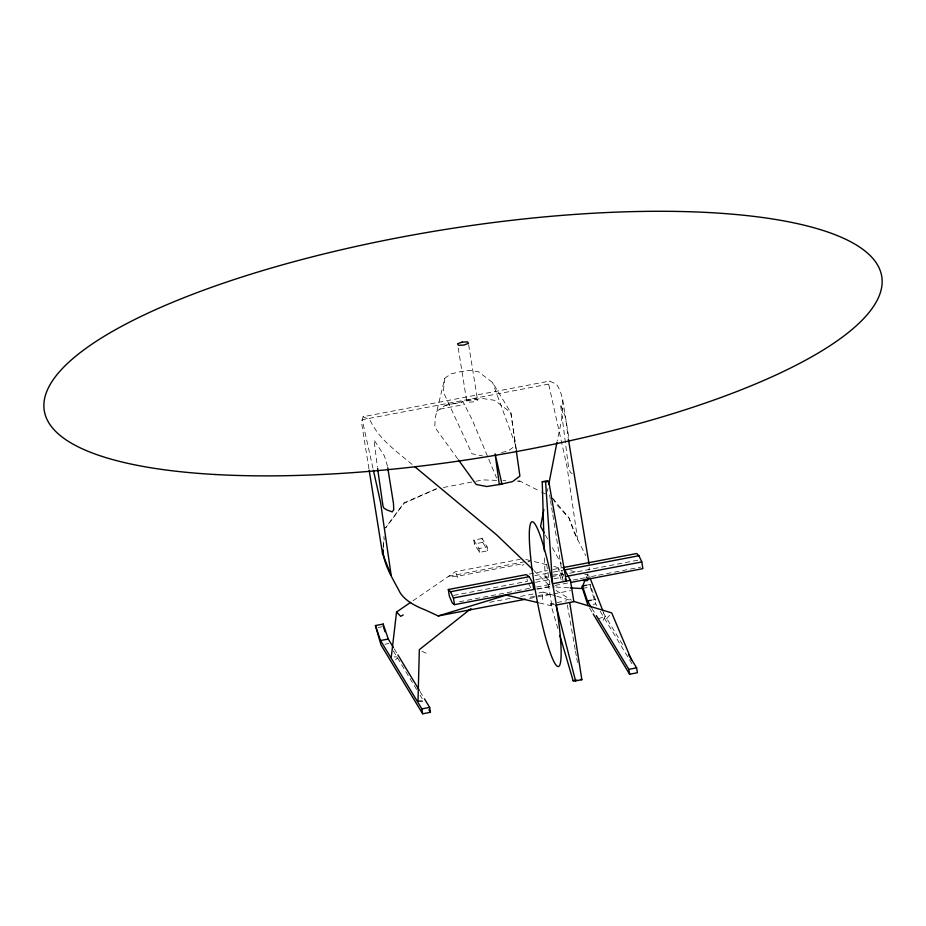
<?xml version="1.0" encoding="UTF-8"?>
<svg xmlns="http://www.w3.org/2000/svg" width="926" height="926" viewBox="0 0 926 926"><rect width="100%" height="100%" fill="white"/><g stroke="black" fill="none" stroke-linecap="round" stroke-linejoin="round"><path stroke-width="0.69" stroke-dasharray="4.63 3.47" d="M368.942 468.764L361.464 422.082L363.119 416.723L549.581 381.084L556.318 384.14C568.46 401.305 560.67 422.256 557.255 440.822M383.156 546.421L384.024 536.339M383.179 548.088L384.302 538.411M547.405 491.312L547.949 488.511M516.291 449.596L510.839 412.626L492.586 382.554L478.568 371.801L469.366 370.388L459.99 371.777L450.997 373.907L444.758 378.271L435.208 417.869L434.78 427.164L457.594 458.729M444.758 378.271L443.299 391.976L471.982 453.775L482.492 455.87M555.496 595.846L543.157 592.108L542.335 595.453L542.775 599.458M552.672 498.292L569.004 517.97L577.674 539.87L567.059 466.924L548.655 384.105L549.581 381.084M603.15 620.443L605.014 616.299L603.463 612.329M606.484 618.776L611.727 612.908M395.587 659.902L397.393 657.911M436.54 411.468L445.267 405.368L462.896 401.571L481.856 398.377L494.727 400.345L510.839 412.626L516.083 449.295M413.008 600.742L455.326 571.701L520.169 559.304M527.947 561.908L530.471 560.635L526.234 561.445M436.377 488.847L403.979 503.327L385.494 528.017L403.921 502.922L436.366 488.812M598.358 618.892L605.014 616.299M466.658 400.692L471.218 399.002L476.67 398.782L477.573 400.264L473.012 401.953L467.549 402.173L466.658 400.692L458 346.648M522.044 565.196L523.699 564.652M482.064 538.515L473.823 540.101L474.436 543.944L479.541 552.382L487.782 550.796L487.169 546.953L482.064 538.515L482.689 542.37L487.782 550.796M482.689 542.37L474.436 543.944M550.739 594.399L542.474 594.862L526.94 597.826M501.545 452.49L507.957 451.101L515.713 445.418L492.586 382.554M548.655 384.105L362.182 419.744L373.097 468.88M445.267 405.368L463.081 401.965L472.329 419.987L496.556 477.932M439.85 409.165L464.377 404.465M443.438 487.493L474.506 481.52M475.929 481.277L482.99 479.899L497.216 480.386M473.823 540.101L478.916 548.528L487.169 546.953M524.822 561.712L448.659 576.273L457.178 576.296L523.572 563.61M529.128 574.074L547.37 570.59M552.984 569.513L561.445 567.904M534.823 575.625L551.746 572.395M553.146 572.118L563.008 570.231M544.511 557.973L545.067 576.678L551.664 575.416M552.984 575.162L562.209 573.391L563.969 576.701M453.636 595.406L527.392 581.308L526.535 575.949M535.807 579.699L563.934 574.317M569.617 573.229L637.771 560.207L637.343 557.533M535.529 582.28L552.521 579.028M553.945 578.75L562.441 577.13L563.297 582.477M533.897 570.601L548.423 584.538L551.178 584.005M459.377 601.773L515.562 591.031M516.963 590.765L529.603 588.346M536.652 587.003L550.739 584.306M573.263 580L578.889 578.924M580.301 578.657L584.514 577.847M585.926 577.581L590.14 576.771M591.54 576.504L597.166 575.428M598.578 575.162L640.746 567.106M536.594 588.959L553.598 585.718M555.01 585.44L569.177 582.732M537.45 589.168L550.229 586.725L554.512 586.968M489.588 602.34L510.735 598.3M520.597 596.413L533.283 593.994M538.932 592.918L543.157 592.108M586.262 585.255L590.151 584.503L595.244 599.469L597.467 603.139M378.144 627.492L382.033 626.752M529.672 598.428L570.497 590.661M582.512 588.427L590.29 586.945L590.151 584.503M557.857 628.546L550.611 603.81L566.596 600.754M539.407 602.965L551.85 605.905L554.593 605.384M592.652 599.967L595.244 599.469M384.915 644.23L388.804 643.489M593.172 604.423L595.765 603.926L597.258 606.391M394.094 656.916L396.895 656.916M518.525 481.115L519.995 481.15L540.321 491.417M502.887 480.594L505.758 480.675M517.148 481.057L519.995 481.15M555.936 587.049L568.784 587.79M550.611 603.81L554.628 604.794M525.794 559.466L528.607 560.172M534.221 561.573L546.849 564.733M553.864 566.492L560.878 568.24M570.705 570.694L576.319 572.106M584.746 574.213L588.959 575.254M556.873 596.263L571.955 600.847M421.839 651.302L426.342 653.212M363.119 416.723L369.856 419.791C378.908 439.537 397.52 451.981 413.563 465.685M541.594 492.065L545.414 493.986M556.132 590.464L571.481 600.198M572.21 473.626L570.323 472.41L568.39 466.067L560.485 404.176L565.601 417.638L568.147 437.674M457.814 577.477L455.326 571.701M545.067 576.678L549.743 581.088M552.556 498.362L557.29 505.341L569.004 517.97L574.247 532.682L585.718 555.612M603.37 612.908L624.055 647.1M600.222 611.299L632.192 664.139M591.899 608.289L595.592 614.389M589.468 607.873L592.443 612.792M394.187 648.802L397.15 653.687M420.045 691.537L423.738 697.648M393.261 650.862L417.047 690.194M420.022 695.102L422.256 698.794M545.426 535.159L547.509 538.932M552.371 547.706L561.399 564.015M528.596 583.565L531.003 588.079M562.441 577.13L558.598 568.448L559.674 575.127L562.024 582.153M590.29 586.945L595.765 603.926M387.543 466.322L384.417 455.974L374.011 439.815L377.391 466.924M567.337 604.967L575.254 649.89M575.497 651.291L576.493 656.904M576.736 658.305L577.488 662.518M562.753 399.812L568.761 437.315M549.616 495.005L550.299 499.276M550.53 500.7L551.445 506.406M551.676 507.83L552.59 513.536M552.822 514.96L562.209 573.391M546.629 564.27L550.229 586.725M548.423 584.538L551.85 605.905M468.683 344.796L477.573 400.264M478.916 548.528L479.541 552.382M589.225 567.488A247.589 67.413 -9.1 0 1 588.948 570.034M587.929 573.935A247.589 67.413 -9.1 0 1 585.406 579.271"/><path stroke-width="1.39" d="M525.459 599.238L438.195 615.952L425.15 609.91A247.589 67.413 -9.1 0 1 399.893 592.327C393.006 578.831 383.376 564.652 382.901 549.303M373.41 470.281L380.586 502.575L391.2 575.509L382.531 553.621L382.855 550.854M391.304 656.916L396.548 612.04L410.658 602.351M543.84 509.555L540.564 526.385L544.037 532.658M548.771 484.298L556.977 442.223M588.253 577.94L587.547 580.614L583.334 580.509M585.406 579.271L581.632 588.542L570.208 587.883M470.998 608.613L419.328 649.682L418.008 701.063L422.268 701.179M403.204 614.945L400.692 616.334L396.548 612.04M438.195 615.952L506.221 595.129L538.018 602.641M544.291 550.773L542.242 481.717L547.324 480.744L548.771 481.601L566.295 581.123L565.138 578.912M542.242 481.717L548.771 481.601M448.311 589.526L526.315 574.618L529.186 576.701L532.693 582.813L533.77 589.503L454.481 604.655L452.363 603.115L449.376 596.217L448.311 589.526L450.534 591.737L453.416 597.976L454.481 604.655M562.858 567.626L636.694 553.516L638.928 555.727L641.799 561.955L642.875 568.645L570.601 582.466M450.534 591.737L529.186 576.701M564.42 569.965L638.928 555.727M453.416 597.976L532.693 582.813M566.689 576.319L641.799 561.955M569.721 602.49L581.864 679.684L575.567 680.888L555.97 605.118L573.854 601.703L570.428 580.324L552.544 583.75L545.611 482.214M424.478 698.864L429.652 707.418L430.428 712.314L422.65 713.796L381.026 644.982L375.412 625.559L383.19 624.066L388.283 639.033L393.446 647.587M587.987 605.419L582.512 588.427L582.373 585.996L586.262 585.255M375.412 625.559L380.505 640.526L388.283 639.033M582.373 585.996L587.466 600.962L591.355 600.21M380.505 640.526L421.862 708.899L429.652 707.418M596.332 615.616L628.835 669.336L636.613 667.854L637.401 672.751L629.622 674.232L593.196 614.019M559.86 635.41L573.148 680.76L576.794 680.066M469.285 609.968L470.2 609.84M573.148 680.76L575.567 680.888M580.452 679.36L581.864 679.684M573.333 601.252L611.727 612.908L631.74 660.481M414.663 466.6L496.556 534.788L532.867 569.617M458.439 459.898L476.172 484.448L486.682 486.532L501.95 484.055L495.109 453.844L499.322 484.553L512.576 481.589L519.903 476.08L516.28 450.696M628.488 654.427L636.613 667.854M587.466 600.962L591.158 607.062M397.879 654.913L419.304 690.321M428.946 709.848L430.428 712.314M563.483 567.788L570.428 580.324M589.989 577.905L602.942 610.998M383.746 627.805L385.008 631.729M628.835 669.336L629.622 674.232M589.017 563.76L568.379 439.109M387.762 467.757L393.469 503.397L393.747 509.682L392.242 511.893L386.686 509.879L383.862 508.061L382.994 506.071L377.565 468.348M421.862 708.899L422.65 713.796M369.161 470.176L382.531 553.621M383.19 624.066L383.329 626.497M462.109 342.111L457.548 343.801L458.439 345.282L463.891 345.062L468.452 343.372L467.561 341.891L462.109 342.111M215.434 474.517A424.096 115.495 -9.1 0 0 879.7 294.537A424.096 115.495 -9.1 0 0 293.866 261.699A424.096 115.495 -9.1 0 0 215.434 474.517M530.563 556.468A73.559 9.121 79.7 0 0 557.88 666.523A73.559 9.121 79.7 0 0 547.139 559.431A73.559 9.121 79.7 0 0 530.563 556.468"/></g></svg>
